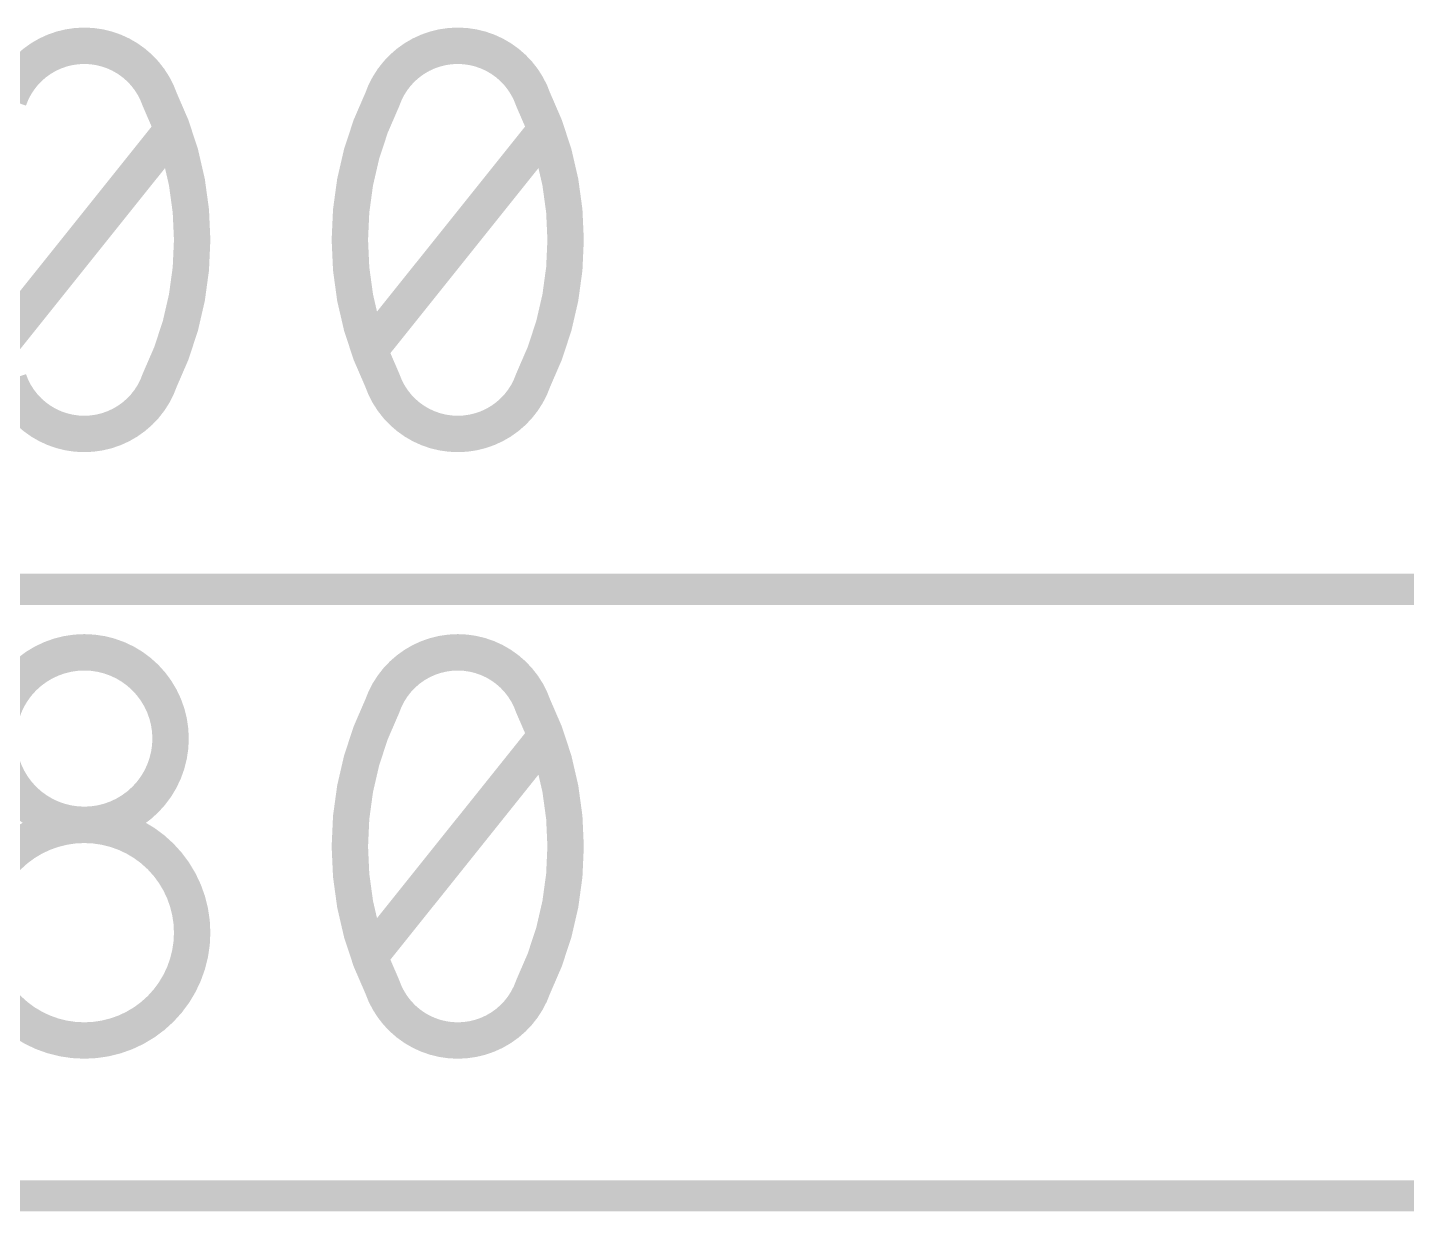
# Model space of a CAD drawing. Extents: x -31.8 to 54.9, y -10.7 to 32.8.
# Drawn here: x 12.7 to 18.47, y 27.88 to 32.83 of the extents above; entities that cross this region are included whole.
import ezdxf

# ---------------------------------------------------------------- set-up
doc = ezdxf.new("R2010")
doc.units = 0
doc.layers.add('47', color=253, linetype='CONTINUOUS')

msp = doc.modelspace()

# ---------------------------------------------------------------- linework, layer by layer
at = {"layer": '47'}
for points, const_width in [([(12.9347, 32.7563, 0.3205), (12.6186, 32.5305)], 0.1524), ([(13.2508, 32.5305, 0.3205), (12.9347, 32.7563)], 0.1524), ([(12.9347, 32.7944, 1), (12.9347, 32.7182)], 0.0762), ([(12.9347, 32.7182, 1), (12.9347, 32.7944)], 0.0762), ([(14.4979, 32.7563, 0.3205), (14.1818, 32.5305)], 0.1524), ([(14.8139, 32.5305, 0.3205), (14.4979, 32.7563)], 0.1524), ([(14.4979, 32.7944, 1), (14.4979, 32.7182)], 0.0762), ([(14.4979, 32.7182, 1), (14.4979, 32.7944)], 0.0762), ([(13.3863, 31.9435, 0.1139), (13.2508, 32.5305)], 0.1524), ([(13.2851, 32.5472, 1), (13.2166, 32.5138)], 0.0762), ([(13.2148, 32.5182, 1), (13.2869, 32.5429)], 0.0762), ([(14.1818, 32.5305, 0.1139), (14.0463, 31.9435)], 0.1524), ([(14.1457, 32.5429, 1), (14.2178, 32.5182)], 0.0762), ([(14.216, 32.5138, 1), (14.1475, 32.5472)], 0.0762), ([(14.9494, 31.9435, 0.1139), (14.8139, 32.5305)], 0.1524), ([(14.8482, 32.5472, 1), (14.7797, 32.5138)], 0.0762), ([(14.7779, 32.5182, 1), (14.85, 32.5429)], 0.0762), ([(13.3257, 32.3713, 1), (13.2662, 32.4189)], 0.0762), ([(14.8889, 32.3713, 1), (14.8293, 32.4189)], 0.0762), ([(13.2508, 31.3565, 0.1139), (13.3863, 31.9435)], 0.1524), ([(13.4244, 31.9435, 1), (13.3482, 31.9435)], 0.0762), ([(13.3482, 31.9435, 1), (13.4244, 31.9435)], 0.0762), ([(14.0463, 31.9435, 0.1139), (14.1818, 31.3565)], 0.1524), ([(14.0844, 31.9435, 1), (14.0082, 31.9435)], 0.0762), ([(14.0082, 31.9435, 1), (14.0844, 31.9435)], 0.0762), ([(14.8139, 31.3565, 0.1139), (14.9494, 31.9435)], 0.1524), ([(14.9875, 31.9435, 1), (14.9113, 31.9435)], 0.0762), ([(14.9113, 31.9435, 1), (14.9875, 31.9435)], 0.0762), ([(14.1069, 31.5157, 1), (14.1664, 31.4681)], 0.0762), ([(12.6186, 31.3565, 0.3205), (12.9347, 31.1307)], 0.1524), ([(12.9347, 31.1307, 0.3205), (13.2508, 31.3565)], 0.1524), ([(13.2166, 31.3732, 1), (13.2851, 31.3398)], 0.0762), ([(13.2869, 31.3441, 1), (13.2148, 31.3688)], 0.0762), ([(14.2178, 31.3688, 1), (14.1457, 31.3441)], 0.0762), ([(14.1818, 31.3565, 0.3205), (14.4979, 31.1307)], 0.1524), ([(14.1475, 31.3398, 1), (14.216, 31.3732)], 0.0762), ([(14.4979, 31.1307, 0.3205), (14.8139, 31.3565)], 0.1524), ([(14.7797, 31.3732, 1), (14.8482, 31.3398)], 0.0762), ([(14.85, 31.3441, 1), (14.7779, 31.3688)], 0.0762), ([(12.9347, 31.1688, 1), (12.9347, 31.0926)], 0.0762), ([(12.9347, 31.0926, 1), (12.9347, 31.1688)], 0.0762), ([(14.4979, 31.1688, 1), (14.4979, 31.0926)], 0.0762), ([(14.4979, 31.0926, 1), (14.4979, 31.1688)], 0.0762), ([(13.296, 29.8551, 1), (12.5735, 29.8551)], 0.1524), ([(14.4979, 30.2163, 0.3205), (14.1818, 29.9905)], 0.1524), ([(14.8139, 29.9905, 0.3205), (14.4979, 30.2163)], 0.1524), ([(14.4979, 30.2544, 1), (14.4979, 30.1782)], 0.0762), ([(14.4979, 30.1782, 1), (14.4979, 30.2544)], 0.0762), ([(14.1818, 29.9905, 0.1139), (14.0463, 29.4035)], 0.1524), ([(14.1457, 30.0029, 1), (14.2178, 29.9782)], 0.0762), ([(14.216, 29.9738, 1), (14.1475, 30.0072)], 0.0762), ([(14.9494, 29.4035, 0.1139), (14.8139, 29.9905)], 0.1524), ([(14.8482, 30.0072, 1), (14.7797, 29.9738)], 0.0762), ([(14.7779, 29.9782, 1), (14.85, 30.0029)], 0.0762), ([(12.5735, 29.8551, 1), (13.296, 29.8551)], 0.1524), ([(13.3341, 29.8551, 1), (13.2579, 29.8551)], 0.0762), ([(14.8889, 29.8313, 1), (14.8293, 29.8789)], 0.0762), ([(13.2579, 29.8551, 1), (13.3341, 29.8551)], 0.0762), ([(13.3863, 29.0423, 1), (12.4832, 29.0423)], 0.1524), ([(14.0463, 29.4035, 0.1139), (14.1818, 28.8165)], 0.1524), ([(14.0844, 29.4035, 1), (14.0082, 29.4035)], 0.0762), ([(14.0082, 29.4035, 1), (14.0844, 29.4035)], 0.0762), ([(14.8139, 28.8165, 0.1139), (14.9494, 29.4035)], 0.1524), ([(14.9875, 29.4035, 1), (14.9113, 29.4035)], 0.0762), ([(14.9113, 29.4035, 1), (14.9875, 29.4035)], 0.0762), ([(12.4832, 29.0423, 1), (13.3863, 29.0423)], 0.1524), ([(13.4244, 29.0423, 1), (13.3482, 29.0423)], 0.0762), ([(13.3482, 29.0423, 1), (13.4244, 29.0423)], 0.0762), ([(14.1069, 28.9757, 1), (14.1664, 28.9281)], 0.0762), ([(14.2178, 28.8288, 1), (14.1457, 28.8041)], 0.0762), ([(14.1818, 28.8165, 0.3205), (14.4979, 28.5907)], 0.1524), ([(14.1475, 28.7998, 1), (14.216, 28.8332)], 0.0762), ([(14.4979, 28.5907, 0.3205), (14.8139, 28.8165)], 0.1524), ([(14.7797, 28.8332, 1), (14.8482, 28.7998)], 0.0762), ([(14.85, 28.8041, 1), (14.7779, 28.8288)], 0.0762), ([(14.4979, 28.6288, 1), (14.4979, 28.5526)], 0.0762), ([(14.4979, 28.5526, 1), (14.4979, 28.6288)], 0.0762)]:
    msp.add_lwpolyline(points, format="xyb", dxfattribs=dict(at, const_width=const_width))
for points, const_width in [([(12.5735, 31.4919), (13.296, 32.3951)], 0.1524), ([(14.1366, 31.4919), (14.8591, 32.3951)], 0.1524), ([(0.065, 30.48), (25.335, 30.48)], 0.13), ([(14.1366, 28.9519), (14.8591, 29.8551)], 0.1524), ([(2.605, 27.94), (22.795, 27.94)], 0.13)]:
    msp.add_lwpolyline(points, dxfattribs=dict(at, const_width=const_width))

doc.saveas('drawing.dxf')
